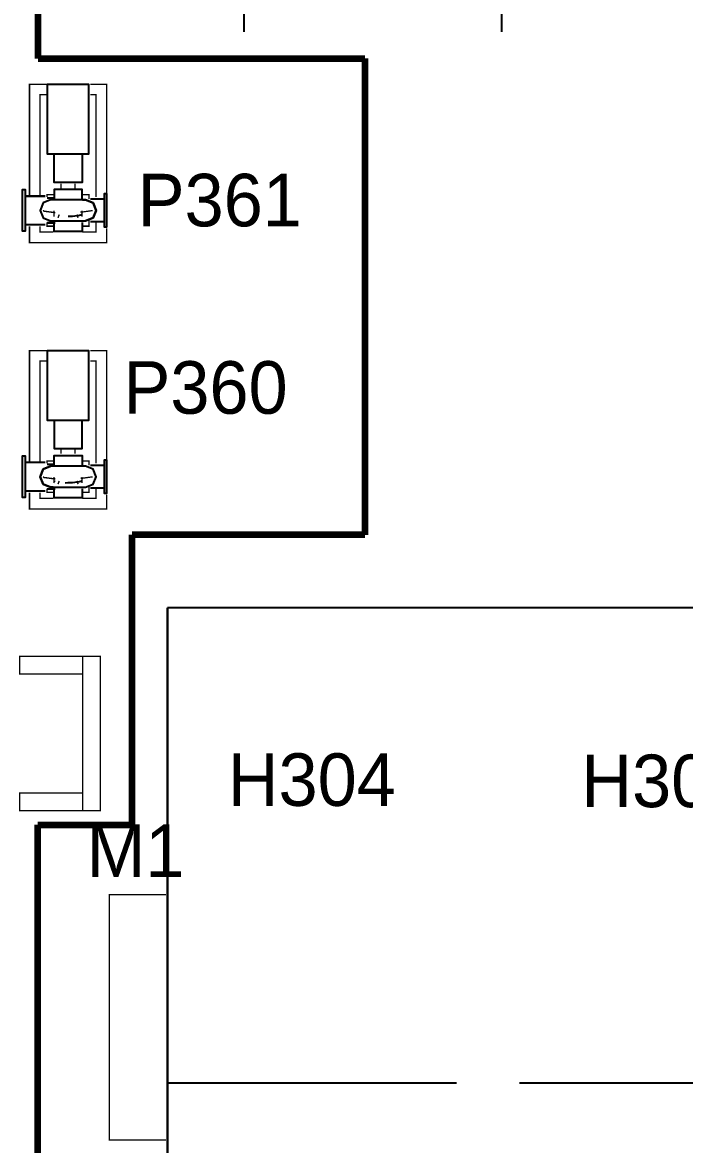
# Model space of a CAD drawing. Extents: x -57244 to 324435, y 15553 to 159369.
# Drawn here: x 137713 to 147158, y 113132 to 129145 of the extents above; entities that cross this region are included whole.
import ezdxf

# ---------------------------------------------------------------- set-up
doc = ezdxf.new("R2010")
doc.units = 0
doc.header["$LTSCALE"] = 2000
doc.header["$MEASUREMENT"] = 0
doc.linetypes.add('DASHDOT', pattern=[1, 0.5, -0.25, 0, -0.25])
doc.layers.add('AREE PDL', color=7, linetype='CONTINUOUS', lineweight=100)
doc.layers.add('BASE', color=253, linetype='CONTINUOUS')
doc.styles.add('TXT', font='TXT', dxfattribs={"height": 0.2})

msp = doc.modelspace()

# ---------------------------------------------------------------- linework, layer by layer
at = {"layer": 'AREE PDL'}
for p, q in [((137934, 139378), (137934, 128632)), ((137937, 128631), (142598, 128631)), ((142598, 128631), (142598, 121834)), ((142598, 121834), (139280, 121834)), ((139280, 117694), (139280, 121834)), ((137934, 109205), (137934, 117694)), ((137934, 117694), (139280, 117694))]:
    msp.add_line(p, q, dxfattribs=at)
at = {"layer": 'BASE', "linetype": 'DASHDOT'}
for p, q in [((140873, 133375, 150), (140873, 129009, 150)), ((144553, 129009, 150), (144553, 133375, 150))]:
    msp.add_line(p, q, dxfattribs=at)
at = {"layer": 'BASE', "linetype": 'Continuous', "extrusion": (-0.034854, 0, 0.999392)}
for p, q in [((148765, 120792, 5207), (139784, 120792, 4894)), ((139784, 120792, 4894), (139784, 111603, 4894)), ((143903, 114006, 5038), (139784, 114006, 4894)), ((148765, 114006, 5207), (144803, 114006, 5069))]:
    msp.add_line(p, q, dxfattribs=at)
at = {"layer": 'BASE', "linetype": 'Continuous', "const_width": 20}
for points in [[(138070, 128263), (137814, 128263), (137814, 126680)], [(138914, 126708), (138914, 128263), (138680, 128263)], [(137814, 126003), (137814, 126236)], [(138914, 126208), (138914, 126003)], [(137814, 122203), (138914, 122203)]]:
    msp.add_lwpolyline(points, dxfattribs=at)
at = {"layer": 'BASE', "linetype": 'Continuous'}
for points, const_width, elevation in [([(137814, 126680), (137814, 128263), (138070, 128263)], 20, 1230), ([(138914, 126708), (138914, 128263), (138680, 128263)], 20, 1230), ([(138070, 128113), (137964, 128113), (137964, 126680)], 20, 1430), ([(137964, 128113), (138070, 128113)], 20, 1230), ([(138764, 126652), (138764, 128113), (138680, 128113)], 20, 1430), ([(138764, 128113), (138680, 128113)], 20, 1230), ([(138070, 128083), (138064, 128083), (138064, 127543), (138070, 127543)], 20, 1430), ([(138070, 128083), (138064, 128083), (138064, 127543), (138070, 127543)], 20, 1830), ([(138264, 126846), (138264, 126763)], 20, 2100), ([(138464, 126846), (138464, 126763)], 20, 2100), ([(137764, 126666), (138042, 126666)], 30, 1750), ([(138064, 126688), (138153, 126688)], 20, 1430), ([(138153, 126688), (138064, 126688), (138064, 126652)], 20, 1830), ([(138664, 126625), (138664, 126688), (138569, 126688)], 20, 1830), ([(138569, 126688), (138664, 126688), (138664, 126652)], 20, 1430), ([(138114, 126613), (138008, 126569), (137964, 126463), (138008, 126357), (138114, 126313)], 20, 2100), ([(138064, 126640), (138153, 126640)], 30, 1830), ([(138680, 126625), (138874, 126625)], 30, 1750), ([(138006, 126463), (138022, 126451), (138170, 126432), (138181, 126432)], 20, 1943), ([(138164, 126458), (138164, 126375)], 20, 2100), ([(138220, 126357), (138239, 126403)], 20, 2100), ([(138220, 126357), (138239, 126403)], 20, 2100), ([(138489, 126403), (138508, 126357)], 20, 2100), ([(138489, 126403), (138508, 126357)], 20, 2100), ([(138564, 126375), (138564, 126458)], 20, 2100), ([(137764, 126260), (138042, 126260)], 30, 1750), ([(138914, 126208), (138914, 126003), (137814, 126003), (137814, 126236)], 20, 1230), ([(137964, 126236), (137964, 126153), (138153, 126153)], 20, 1430), ([(138181, 126286), (138064, 126286)], 30, 1830), ([(138153, 126238), (138064, 126238), (138064, 126292)], 20, 1830), ([(138292, 126313), (138287, 126313)], 20, 1862), ([(138319, 126313), (138430, 126313)], 20, 1862), ([(138569, 126238), (138664, 126238), (138664, 126319)], 20, 1830), ([(138569, 126153), (138764, 126153), (138764, 126292)], 20, 1430), ([(138664, 126238), (138664, 126292)], 20, 1430), ([(138680, 126301), (138874, 126301)], 30, 1750), ([(138153, 126153), (137964, 126153)], 20, 1230), ([(138764, 126153), (138569, 126153)], 20, 1230), ([(138070, 124463), (137814, 124463), (137814, 122879)], 20, 1230), ([(138914, 122907), (138914, 124463), (138680, 124463)], 20, 1230), ([(138070, 124313), (137964, 124313), (137964, 122879)], 20, 1430), ([(138070, 124313), (137964, 124313)], 20, 1230), ([(138070, 123743), (138064, 123743), (138064, 124283), (138070, 124283)], 20, 1830), ([(138070, 124283), (138064, 124283)], 20, 1430), ([(138680, 124313), (138764, 124313), (138764, 122851)], 20, 1430), ([(138764, 122851), (138764, 124313), (138680, 124313)], 20, 1230), ([(138264, 122990), (138264, 123046)], 20, 2100), ([(138464, 123046), (138464, 122990)], 20, 2100), ([(138042, 122866), (137764, 122866)], 30, 1750), ([(138153, 122840), (138064, 122840)], 30, 1830), ([(138064, 122851), (138064, 122888), (138153, 122888)], 20, 1830), ([(138153, 122888), (138064, 122888), (138064, 122879)], 20, 1430), ([(138664, 122824), (138664, 122888), (138569, 122888)], 20, 1830), ([(138569, 122888), (138664, 122888)], 20, 1430), ([(138874, 122825), (138680, 122825)], 30, 1750), ([(138181, 122632), (138170, 122632), (138022, 122651), (138006, 122663)], 20, 1943), ([(138164, 122657), (138164, 122574)], 20, 2100), ([(138564, 122657), (138564, 122574)], 20, 2100), ([(138181, 122486), (138064, 122486)], 30, 1830), ([(138064, 122491), (138064, 122438), (138153, 122438)], 20, 1830), ([(138064, 122491), (138064, 122463)], 20, 1430), ([(138220, 122557), (138239, 122602)], 20, 2100), ([(138239, 122602), (138220, 122557)], 20, 2100), ([(138319, 122513), (138441, 122513)], 20, 1862), ([(138508, 122557), (138489, 122602)], 20, 2100), ([(138508, 122557), (138489, 122602)], 20, 2100), ([(138569, 122438), (138664, 122438), (138664, 122518)], 20, 1830), ([(138764, 122491), (138764, 122353), (138569, 122353)], 20, 1430), ([(138680, 122501), (138874, 122501)], 30, 1750), ([(138764, 122491), (138764, 122353)], 20, 1230), ([(138042, 122460), (137764, 122460)], 30, 1750), ([(137814, 122435), (137814, 122203), (138914, 122203), (138914, 122408)], 20, 1230), ([(137964, 122435), (137964, 122353), (138153, 122353)], 20, 1430), ([(138070, 122438), (138153, 122438)], 20, 1430), ([(138664, 122438), (138569, 122438)], 20, 1430), ([(138573, 119848), (138573, 120098)], 20, 200), ([(138573, 117898), (138573, 118148), (138573, 118148)], 20, 200), ([(139762, 116698), (138953, 116698), (138953, 113198), (139762, 113198)], 20, 50), ([(139762, 116698), (138953, 116698), (138953, 113198), (139762, 113198)], 20, -100)]:
    msp.add_lwpolyline(points, dxfattribs=dict(at, const_width=const_width, elevation=elevation))
at = {"layer": 'BASE', "linetype": 'Continuous', "extrusion": (-0.000352394, -0.380167, 0.924918), "const_width": 20}
for points, elevation in [([(138424, 117787), (138442, 117787), (138592, 117810), (138596, 117814), (138596, 117814)], -46358), ([(138600, 114299), (138596, 114296), (138445, 114273), (138428, 114272)], -44913)]:
    msp.add_lwpolyline(points, dxfattribs=dict(at, elevation=elevation))
at = {"layer": 'BASE', "linetype": 'Continuous', "extrusion": (-0.950782, -0.00233, 0.309851), "const_width": 20, "elevation": -130999}
msp.add_lwpolyline([(-122236, 44900), (-122261, 44942), (-122259, 44954)], dxfattribs=at)
at = {"layer": 'BASE', "linetype": 'Continuous', "extrusion": (0, 1, 0), "const_width": 20, "elevation": 122513}
msp.add_lwpolyline([(-138292, 1862), (-138287, 1862), (-138208, 1919)], dxfattribs=at)
at = {"layer": 'BASE', "linetype": 'Continuous', "extrusion": (-0.157628, -0.987499, 0), "const_width": 20, "elevation": -142839}
msp.add_lwpolyline([(117233, 2276), (117158, 2222)], dxfattribs=at)
at = {"layer": 'BASE', "linetype": 'Continuous', "extrusion": (0, -1, 0), "const_width": 20, "elevation": -122513}
msp.add_lwpolyline([(138541, 1935), (138441, 1862)], dxfattribs=at)
at = {"layer": 'BASE', "linetype": 'Continuous', "extrusion": (-0.034854, 0, 0.999392), "elevation": -31}
msp.add_lwpolyline([(-111603, 148854), (-111603, 139868), (-120792, 139868)], dxfattribs=at)
at = {"layer": 'BASE', "linetype": 'Continuous', "const_width": 20}
for points, elevation in [([(137673, 120098), (138573, 120098), (138573, 119848), (137673, 119848)], 200), ([(138573, 117898), (138823, 117898), (138823, 120098), (138573, 120098)], -100), ([(138823, 120098), (138823, 117898), (138573, 117898), (138573, 120098)], 200), ([(137673, 117898), (137673, 118148), (138573, 118148), (138573, 117898)], 200)]:
    msp.add_lwpolyline(points, close=True, dxfattribs=dict(at, elevation=elevation))
at = {"layer": 'BASE', "linetype": 'Continuous'}
for points in [[(138510, 127263, 2354), (138364, 127263, 2393), (138217, 127263, 2354), (138110, 127263, 2246), (138071, 127263, 2100), (138071, 128263, 2100), (138110, 128263, 2246), (138217, 128263, 2354), (138364, 128263, 2393), (138510, 128263, 2354), (138618, 128263, 2246), (138657, 128263, 2100), (138657, 127263, 2100), (138618, 127263, 2246)], [(137714, 126314, 2008), (137714, 126463, 2048), (137714, 126612, 2008), (137714, 126721, 1899), (137714, 126761, 1750), (137750, 126761, 1750), (137750, 126721, 1899), (137750, 126612, 2008), (137750, 126463, 2048), (137750, 126314, 2008), (137750, 126205, 1899), (137750, 126165, 1750), (137714, 126165, 1750), (137714, 126205, 1899)], [(138882, 126388, 1979), (138882, 126538, 1979), (138882, 126658, 1892), (138882, 126704, 1750), (138914, 126704, 1750), (138914, 126658, 1892), (138914, 126538, 1979), (138914, 126388, 1979), (138914, 126268, 1892), (138914, 126222, 1750), (138882, 126222, 1750), (138882, 126268, 1892)], [(138566, 126613, 2247), (138441, 126613, 2338), (138287, 126613, 2338), (138162, 126613, 2247), (138114, 126613, 2100), (138008, 126569, 2100), (137964, 126463, 2100), (138008, 126357, 2100), (138114, 126313, 2100), (138162, 126313, 2247), (138287, 126313, 2338), (138441, 126313, 2338), (138566, 126313, 2247), (138614, 126313, 2100), (138720, 126357, 2100), (138764, 126463, 2100), (138720, 126569, 2100), (138614, 126613, 2100)], [(138217, 124463, 2354), (138364, 124463, 2393), (138510, 124463, 2354), (138618, 124463, 2246), (138657, 124463, 2100), (138657, 123463, 2100), (138618, 123463, 2246), (138510, 123463, 2354), (138364, 123463, 2393), (138217, 123463, 2354), (138110, 123463, 2246), (138071, 123463, 2100), (138071, 124463, 2100), (138110, 124463, 2246)], [(137714, 122514, 2008), (137714, 122663, 2048), (137714, 122812, 2008), (137714, 122921, 1899), (137714, 122961, 1750), (137750, 122961, 1750), (137750, 122921, 1899), (137750, 122812, 2008), (137750, 122663, 2048), (137750, 122514, 2008), (137750, 122405, 1899), (137750, 122365, 1750), (137714, 122365, 1750), (137714, 122405, 1899)], [(138882, 122588, 1979), (138882, 122738, 1979), (138882, 122858, 1892), (138882, 122904, 1750), (138914, 122904, 1750), (138914, 122858, 1892), (138914, 122738, 1979), (138914, 122588, 1979), (138914, 122468, 1892), (138914, 122422, 1750), (138882, 122422, 1750), (138882, 122468, 1892)], [(138566, 122813, 2247), (138441, 122813, 2338), (138287, 122813, 2338), (138162, 122813, 2247), (138114, 122813, 2100), (138008, 122769, 2100), (137964, 122663, 2100), (138008, 122557, 2100), (138114, 122513, 2100), (138162, 122513, 2247), (138287, 122513, 2338), (138441, 122513, 2338), (138566, 122513, 2247), (138614, 122513, 2100), (138720, 122557, 2100), (138764, 122663, 2100), (138720, 122769, 2100), (138614, 122813, 2100)]]:
    msp.add_polyline3d(points, close=True, dxfattribs=at)
for points in [[(138564, 127263, 2100), (138564, 126863, 2100), (138526, 126863, 2218), (138426, 126863, 2290), (138302, 126863, 2290), (138202, 126863, 2218), (138164, 126863, 2100), (138164, 127263, 2100)], [(138564, 126625, 2100), (138564, 126763, 2100), (138526, 126763, 2218), (138426, 126763, 2290), (138302, 126763, 2290), (138202, 126763, 2218), (138164, 126763, 2100), (138164, 126625, 2100)], [(138569, 126613, 1962), (138614, 126613, 2100), (138720, 126569, 2100), (138764, 126463, 2100), (138720, 126357, 2100), (138614, 126313, 2100)], [(138364, 126380, 2290), (138426, 126382, 2290), (138526, 126396, 2218), (138551, 126400, 2140), (138564, 126409, 2100)], [(138564, 126292, 2100), (138564, 126163, 2100), (138526, 126163, 2218), (138426, 126163, 2290), (138302, 126163, 2290), (138202, 126163, 2218), (138164, 126163, 2100), (138164, 126292, 2100)], [(138164, 123462, 2100), (138164, 123063, 2100), (138202, 123063, 2218), (138302, 123063, 2290), (138426, 123063, 2290), (138526, 123063, 2218), (138564, 123063, 2100), (138564, 123462, 2100)], [(138164, 122824, 2100), (138164, 122963, 2100), (138202, 122963, 2218), (138302, 122963, 2290), (138426, 122963, 2290), (138526, 122963, 2218), (138564, 122963, 2100), (138564, 122824, 2100)], [(138153, 122513, 1980), (138114, 122513, 2100), (138008, 122557, 2100), (137964, 122663, 2100), (138008, 122769, 2100), (138114, 122813, 2100)], [(138569, 122513, 1962), (138614, 122513, 2100), (138720, 122557, 2100), (138764, 122663, 2100), (138720, 122769, 2100), (138614, 122813, 2100), (138569, 122813, 1962)], [(138323, 122574, 2290), (138364, 122580, 2290), (138426, 122582, 2290), (138526, 122596, 2218), (138551, 122600, 2140), (138564, 122609, 2100)], [(138564, 122491, 2100), (138564, 122363, 2100), (138526, 122363, 2218), (138426, 122363, 2290), (138302, 122363, 2290), (138202, 122363, 2218), (138164, 122363, 2100), (138164, 122491, 2100)]]:
    msp.add_polyline3d(points, dxfattribs=at)

# ---------------------------------------------------------------- texts
at = {"layer": 'BASE', "color": 7, "linetype": 'Continuous', "style": 'TXT'}
for s, p in [('P361', (139357, 126235, 33950)), ('P360', (139154, 123561, 33950)), ('H304', (140642, 117965, 33950)), ('H305', (145685, 117947, 33950)), ('M1', (138630, 116950, 33950))]:
    msp.add_text(s, height=750, dxfattribs=at).set_placement(p)

doc.saveas('drawing.dxf')
